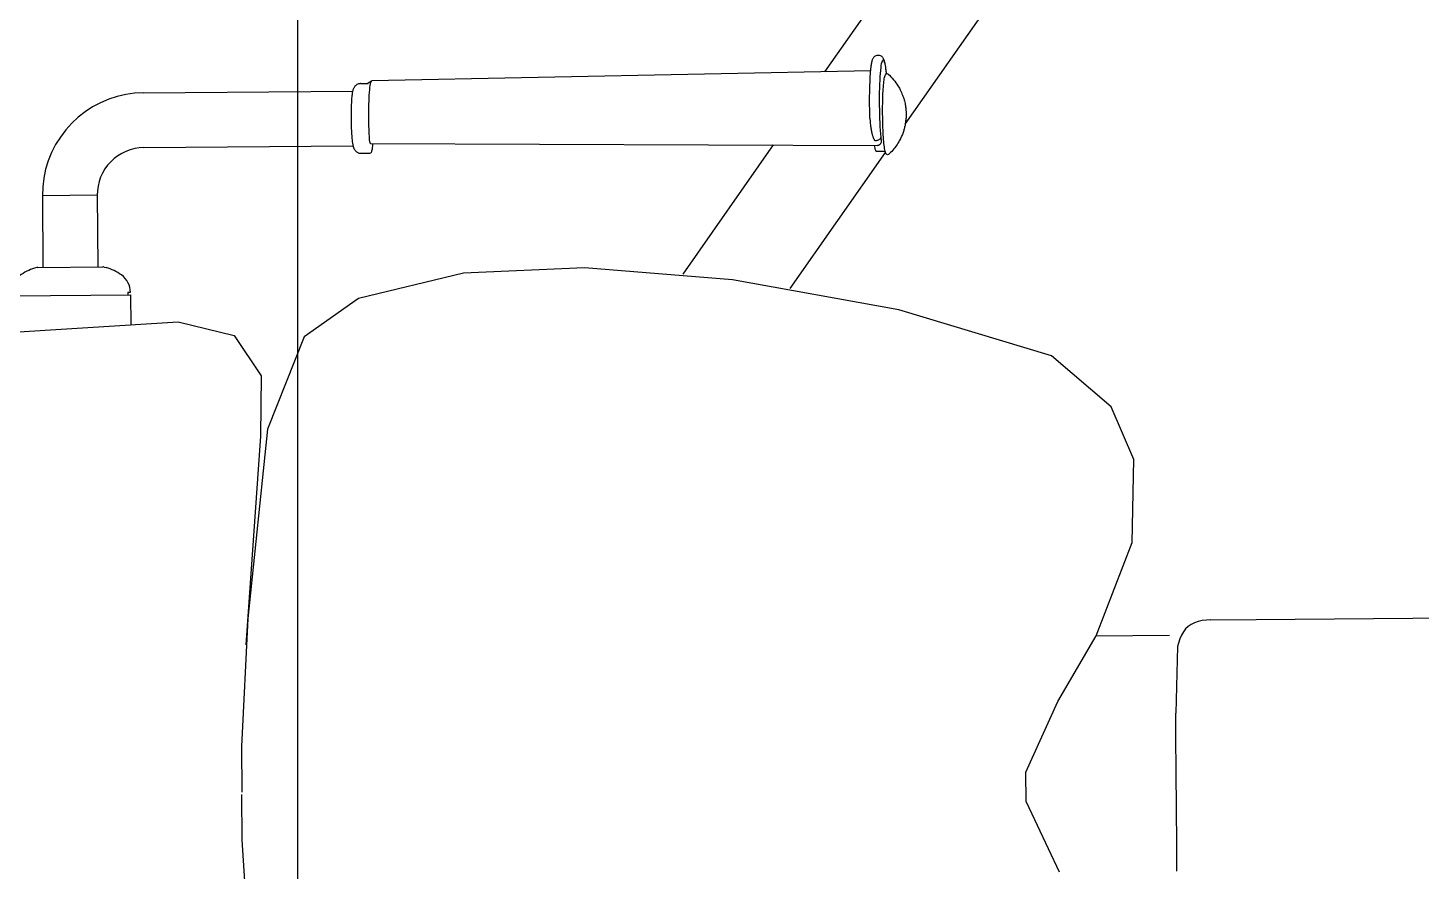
# Model space of a CAD drawing. Header units: millimetres. Extents: x 173236 to 801264, y -94969 to 615039.
# Drawn here: x 643542 to 644101, y 201943 to 202281 of the extents above; entities that cross this region are included whole.
import ezdxf

# ---------------------------------------------------------------- set-up
doc = ezdxf.new("R2010")
doc.units = ezdxf.units.MM
doc.header["$MEASUREMENT"] = 0
for name, color, linetype in [('VOX-A-ANNO-GRID-LINE', 254, 'Continuous'), ('VOX-A-ELEV-1-NEAR', 130, 'Continuous'), ('VOX-A-FURN-LAYOUT', 93, 'Continuous')]:
    doc.layers.add(name, color=color, linetype=linetype)

# ---------------------------------------------------------------- blocks, each defined once
blk = doc.blocks.new('dd')
at = {"layer": 'VOX-A-ANNO-GRID-LINE', "transparency": 33554610}
blk.add_line((711725.62, 167520.47), (711725.62, 143590.35), dxfattribs=at)
blk = doc.blocks.new('GYM-2')
at = {"layer": 'VOX-A-FURN-LAYOUT'}
for p, q in [((637335.37, 179345.14), (637335.37, 179505.14)), ((637335.37, 179326.76), (637335.37, 179345.14)), ((637335.37, 179326.76), (637335.42, 179325.24)), ((637335.42, 179325.24), (637335.61, 179323.46)), ((637335.61, 179323.46), (637335.96, 179321.85)), ((637335.96, 179321.85), (637336.46, 179320.4)), ((637336.46, 179320.4), (637337.12, 179319.08)), ((637337.12, 179319.08), (637337.94, 179317.88)), ((637337.94, 179317.88), (637338.92, 179316.82)), ((637338.92, 179316.82), (637340.06, 179315.89)), ((637340.06, 179315.89), (637341.36, 179315.09)), ((637341.36, 179315.09), (637342.85, 179314.42)), ((637341.37, 179280.84), (637341.37, 179310.27)), ((637342.85, 179314.42), (637344.56, 179313.86)), ((637344.56, 179313.86), (637345.99, 179313.53)), ((637345.99, 179313.53), (637372.68, 179312.55)), ((637378.98, 179312.55), (637372.68, 179312.55)), ((637385.66, 179312.55), (637378.98, 179312.55)), ((637392.64, 179312.56), (637385.66, 179312.55)), ((637399.84, 179312.56), (637392.64, 179312.56)), ((637407.16, 179312.56), (637399.84, 179312.56)), ((637414.45, 179312.56), (637407.16, 179312.56)), ((637421.71, 179312.55), (637414.45, 179312.56)), ((637428.89, 179312.55), (637421.71, 179312.55)), ((637436.09, 179312.55), (637428.89, 179312.55)), ((637270.79, 179296.63), (637249.5, 179287.65)), ((637304.1, 179295.65), (637270.79, 179296.63)), ((637341.37, 179280.84), (637304.1, 179295.65)), ((637249.5, 179287.65), (637228.84, 179263.85)), ((637367.68, 179265.27), (637341.37, 179280.84)), ((637395.84, 179252.26), (637367.68, 179265.27)), ((637407.79, 179252.26), (637435.95, 179265.27)), ((637228.84, 179263.85), (637209.87, 179202.76)), ((637407.79, 179252.26), (637395.84, 179252.26)), ((637135.48, 179205.96), (637079.64, 179245.78)), ((637114.16, 179173.87), (637050.05, 179219.6)), ((637119.36, 179202.74), (637119.96, 179203.12)), ((637119.96, 179203.12), (637120.5, 179203.44)), ((637120.5, 179203.44), (637121.02, 179203.74)), ((637121.02, 179203.74), (637121.59, 179204.03)), ((637121.59, 179204.03), (637122.15, 179204.3)), ((637122.15, 179204.3), (637122.67, 179204.54)), ((637122.67, 179204.54), (637123.18, 179204.75)), ((637123.18, 179204.75), (637123.71, 179204.96)), ((637123.71, 179204.96), (637124.22, 179205.14)), ((637124.22, 179205.14), (637124.67, 179205.29)), ((637124.67, 179205.29), (637125.11, 179205.43)), ((637125.11, 179205.43), (637125.6, 179205.57)), ((637125.6, 179205.57), (637126.1, 179205.7)), ((637126.1, 179205.7), (637126.64, 179205.83)), ((637126.64, 179205.83), (637127.15, 179205.93)), ((637127.15, 179205.93), (637127.52, 179206)), ((637127.52, 179206), (637127.89, 179206.07)), ((637127.89, 179206.07), (637128.37, 179206.14)), ((637128.37, 179206.14), (637128.85, 179206.2)), ((637128.49, 179206.07), (637128.63, 179206.11)), ((637128.63, 179206.11), (637128.78, 179206.15)), ((637128.78, 179206.15), (637128.93, 179206.18)), ((637128.85, 179206.2), (637129.25, 179206.24)), ((637128.93, 179206.18), (637129.07, 179206.21)), ((637129.07, 179206.21), (637129.22, 179206.23)), ((637129.22, 179206.23), (637129.36, 179206.25)), ((637129.25, 179206.24), (637129.58, 179206.27)), ((637129.36, 179206.25), (637129.5, 179206.27)), ((637129.58, 179206.27), (637129.65, 179206.28)), ((637129.65, 179206.28), (637129.79, 179206.29)), ((637129.79, 179206.29), (637129.93, 179206.29)), ((637129.93, 179206.29), (637130.27, 179206.31)), ((637130.27, 179206.31), (637130.63, 179206.32)), ((637130.63, 179206.32), (637131, 179206.33)), ((637131, 179206.33), (637131.37, 179206.34)), ((637131.37, 179206.34), (637131.75, 179206.33)), ((637131.75, 179206.33), (637132.12, 179206.32)), ((637132.12, 179206.32), (637132.48, 179206.31)), ((637132.48, 179206.31), (637132.82, 179206.29)), ((637132.82, 179206.29), (637133, 179206.28)), ((637133, 179206.28), (637133.17, 179206.27)), ((637133.17, 179206.27), (637133.35, 179206.25)), ((637133.17, 179206.27), (637133.33, 179206.26)), ((637133.33, 179206.26), (637133.55, 179206.24)), ((637133.35, 179206.25), (637133.53, 179206.23)), ((637133.53, 179206.23), (637133.71, 179206.2)), ((637133.55, 179206.24), (637133.75, 179206.22)), ((637133.71, 179206.2), (637133.9, 179206.16)), ((637133.75, 179206.22), (637133.97, 179206.19)), ((637133.9, 179206.16), (637134.08, 179206.12)), ((637133.97, 179206.19), (637134.26, 179206.15)), ((637134.08, 179206.12), (637134.26, 179206.07)), ((637134.26, 179206.15), (637134.56, 179206.11)), ((637134.56, 179206.11), (637134.83, 179206.07)), ((637134.83, 179206.07), (637135.1, 179206.03)), ((637135.1, 179206.03), (637135.4, 179205.97)), ((637135.4, 179205.97), (637135.71, 179205.91)), ((637135.71, 179205.91), (637135.98, 179205.86)), ((637135.98, 179205.86), (637136.26, 179205.79)), ((637136.26, 179205.79), (637136.61, 179205.71)), ((637136.61, 179205.71), (637136.98, 179205.61)), ((637136.98, 179205.61), (637137.32, 179205.52)), ((637137.32, 179205.52), (637137.66, 179205.42)), ((637137.66, 179205.42), (637137.99, 179205.32)), ((637137.99, 179205.32), (637138.34, 179205.2)), ((637138.34, 179205.2), (637138.74, 179205.07)), ((637138.74, 179205.07), (637139.14, 179204.92)), ((637139.14, 179204.92), (637139.54, 179204.76)), ((637139.54, 179204.76), (637139.94, 179204.6)), ((637139.94, 179204.6), (637140.38, 179204.4)), ((637140.38, 179204.4), (637140.82, 179204.19)), ((637140.82, 179204.19), (637141.27, 179203.97)), ((637141.27, 179203.97), (637141.71, 179203.75)), ((637141.71, 179203.75), (637142.11, 179203.52)), ((637142.11, 179203.52), (637142.53, 179203.28)), ((637142.53, 179203.28), (637143.01, 179202.98)), ((637108.98, 179197.37), (637109.24, 179197.49)), ((637109.24, 179197.49), (637109.51, 179197.59)), ((637109.51, 179197.59), (637109.8, 179197.68)), ((637109.68, 179197.45), (637109.94, 179197.61)), ((637109.8, 179197.68), (637110.12, 179197.76)), ((637109.94, 179197.61), (637110.38, 179197.76)), ((637110.12, 179197.76), (637110.48, 179197.85)), ((637110.38, 179197.76), (637110.98, 179197.9)), ((637110.48, 179197.85), (637110.88, 179197.93)), ((637110.88, 179197.93), (637111.34, 179198.01)), ((637110.98, 179197.9), (637111.75, 179198.04)), ((637111.34, 179198.01), (637111.87, 179198.09)), ((637111.75, 179198.04), (637112.67, 179198.17)), ((637111.87, 179198.09), (637112.48, 179198.17)), ((637112.48, 179198.17), (637113.17, 179198.26)), ((637112.67, 179198.17), (637113.74, 179198.3)), ((637113.17, 179198.26), (637113.95, 179198.34)), ((637113.74, 179198.3), (637114.95, 179198.41)), ((637113.95, 179198.34), (637114.83, 179198.42)), ((637114.83, 179198.42), (637115.19, 179198.45)), ((637114.95, 179198.41), (637115.19, 179198.43)), ((637115.07, 179198.79), (637115.2, 179199.17)), ((637115.19, 179198.42), (637115.07, 179198.79)), ((637115.52, 179198.14), (637115.19, 179198.42)), ((637115.26, 179199.24), (637115.24, 179199.21)), ((637115.26, 179199.24), (637115.75, 179199.76)), ((637115.84, 179198), (637115.52, 179198.14)), ((637115.75, 179199.76), (637116.37, 179200.37)), ((637116.19, 179197.89), (637115.84, 179198)), ((637116.62, 179197.79), (637116.19, 179197.89)), ((637116.37, 179200.37), (637116.98, 179200.92)), ((637117.11, 179197.69), (637116.62, 179197.79)), ((637116.98, 179200.92), (637117.57, 179201.43)), ((637117.67, 179197.6), (637117.11, 179197.69)), ((637117.57, 179201.43), (637118.16, 179201.89)), ((637118.29, 179197.52), (637117.67, 179197.6)), ((637118.16, 179201.89), (637118.74, 179202.32)), ((637118.96, 179197.44), (637118.29, 179197.52)), ((637118.74, 179202.32), (637119.36, 179202.74)), ((637143.01, 179202.98), (637143.51, 179202.66)), ((637143.51, 179202.66), (637143.97, 179202.34)), ((637144.47, 179197.52), (637143.8, 179197.44)), ((637143.97, 179202.34), (637144.43, 179202.01)), ((637144.43, 179202.01), (637144.88, 179201.67)), ((637145.09, 179197.6), (637144.47, 179197.52)), ((637144.88, 179201.67), (637145.33, 179201.31)), ((637145.64, 179197.69), (637145.09, 179197.6)), ((637145.33, 179201.31), (637145.8, 179200.9)), ((637146.14, 179197.79), (637145.64, 179197.69)), ((637145.8, 179200.9), (637146.29, 179200.46)), ((637146.56, 179197.89), (637146.14, 179197.79)), ((637146.37, 179197.79), (637146.25, 179194.3)), ((637146.29, 179200.46), (637146.79, 179199.97)), ((637146.37, 179197.8), (637146.38, 179197.85)), ((637146.37, 179197.8), (637146.37, 179197.79)), ((637146.91, 179198), (637146.56, 179197.89)), ((637201.02, 179159.21), (637146.72, 179197.94)), ((637146.79, 179199.97), (637147.3, 179199.45)), ((637147.23, 179198.14), (637146.91, 179198)), ((637147.54, 179198.41), (637147.23, 179198.14)), ((637147.3, 179199.45), (637147.54, 179199.18)), ((637147.54, 179199.18), (637147.55, 179199.16)), ((637147.67, 179198.79), (637147.54, 179198.41)), ((637147.55, 179199.16), (637147.67, 179198.79)), ((637209.87, 179202.76), (637197.36, 179136.15)), ((637107.59, 179195.31), (637107.63, 179195.72)), ((637107.63, 179194.9), (637107.59, 179195.31)), ((637107.63, 179195.72), (637107.76, 179196.13)), ((637107.74, 179194.53), (637107.63, 179194.9)), ((637107.89, 179194.21), (637107.74, 179194.53)), ((637107.76, 179196.13), (637107.96, 179196.5)), ((637108.08, 179193.93), (637107.89, 179194.21)), ((637107.96, 179196.5), (637108.21, 179196.81)), ((637108.29, 179193.71), (637108.08, 179193.93)), ((637108.21, 179196.81), (637108.46, 179197.05)), ((637108.5, 179193.53), (637108.29, 179193.71)), ((637108.46, 179197.05), (637108.72, 179197.23)), ((637108.7, 179193.4), (637108.5, 179193.53)), ((637108.89, 179193.28), (637108.7, 179193.4)), ((637108.72, 179197.23), (637108.98, 179197.37)), ((637109.11, 179193.18), (637108.89, 179193.28)), ((637109.33, 179193.09), (637109.11, 179193.18)), ((637109.56, 179193.01), (637109.33, 179193.09)), ((637109.8, 179192.93), (637109.56, 179193.01)), ((637109.59, 179197.3), (637109.68, 179197.45)), ((637109.68, 179197.14), (637109.59, 179197.3)), ((637109.94, 179196.99), (637109.68, 179197.14)), ((637110.07, 179192.86), (637109.8, 179192.93)), ((637110.38, 179196.84), (637109.94, 179196.99)), ((637110.37, 179192.79), (637110.07, 179192.86)), ((637110.69, 179192.72), (637110.37, 179192.79)), ((637110.98, 179196.69), (637110.38, 179196.84)), ((637111.05, 179192.65), (637110.69, 179192.72)), ((637111.75, 179196.55), (637110.98, 179196.69)), ((637111.47, 179192.58), (637111.05, 179192.65)), ((637111.93, 179192.51), (637111.47, 179192.58)), ((637112.67, 179196.42), (637111.75, 179196.55)), ((637112.45, 179192.44), (637111.93, 179192.51)), ((637113.04, 179192.37), (637112.45, 179192.44)), ((637113.74, 179196.3), (637112.67, 179196.42)), ((637113.7, 179192.3), (637113.04, 179192.37)), ((637114.44, 179192.22), (637113.7, 179192.3)), ((637114.95, 179196.18), (637113.74, 179196.3)), ((637113.94, 179192.27), (637116.36, 178992.06)), ((637115.29, 179192.15), (637114.44, 179192.22)), ((637116.27, 179196.08), (637114.95, 179196.18)), ((637116.23, 179192.08), (637115.29, 179192.15)), ((637117.28, 179192.02), (637116.23, 179192.08)), ((637117.71, 179195.99), (637116.27, 179196.08)), ((637118.44, 179191.95), (637117.28, 179192.02)), ((637119.25, 179195.91), (637117.71, 179195.99)), ((637119.7, 179191.89), (637118.44, 179191.95)), ((637119.69, 179197.36), (637118.96, 179197.44)), ((637120.86, 179195.84), (637119.25, 179195.91)), ((637120.46, 179197.29), (637119.69, 179197.36)), ((637121.08, 179191.84), (637119.7, 179191.89)), ((637121.28, 179197.23), (637120.46, 179197.29)), ((637122.55, 179195.79), (637120.86, 179195.84)), ((637122.15, 179197.17), (637121.28, 179197.23)), ((637123.06, 179197.12), (637122.15, 179197.17)), ((637124.28, 179195.76), (637122.55, 179195.79)), ((637124.01, 179197.07), (637123.06, 179197.12)), ((637125, 179197.03), (637124.01, 179197.07)), ((637126.04, 179195.73), (637124.28, 179195.76)), ((637126.02, 179197), (637125, 179197.03)), ((637127.06, 179196.97), (637126.02, 179197)), ((637127.82, 179195.73), (637126.04, 179195.73)), ((637128.12, 179196.94), (637127.06, 179196.97)), ((637129.6, 179195.74), (637127.82, 179195.73)), ((637129.2, 179196.93), (637128.12, 179196.94)), ((637130.29, 179196.92), (637129.2, 179196.93)), ((637131.36, 179195.76), (637129.6, 179195.74)), ((637131.37, 179196.91), (637130.29, 179196.92)), ((637133.08, 179195.8), (637131.36, 179195.76)), ((637132.46, 179196.92), (637131.37, 179196.91)), ((637133.55, 179196.93), (637132.46, 179196.92)), ((637134.75, 179195.86), (637133.08, 179195.8)), ((637134.63, 179196.94), (637133.55, 179196.93)), ((637133.96, 179191.85), (637134.53, 179191.88)), ((637134.53, 179191.88), (637135.07, 179191.93)), ((637135.69, 179196.97), (637134.63, 179196.94)), ((637136.34, 179195.93), (637134.75, 179195.86)), ((637135.07, 179191.93), (637135.58, 179191.97)), ((637135.58, 179191.97), (637136.06, 179192.02)), ((637136.73, 179197), (637135.69, 179196.97)), ((637136.06, 179192.02), (637136.52, 179192.08)), ((637137.85, 179196.01), (637136.34, 179195.93)), ((637136.52, 179192.08), (637136.95, 179192.14)), ((637137.75, 179197.03), (637136.73, 179197)), ((637136.95, 179192.14), (637137.36, 179192.2)), ((637137.36, 179192.2), (637137.74, 179192.27)), ((637137.74, 179192.27), (637138.11, 179192.33)), ((637138.74, 179197.07), (637137.75, 179197.03)), ((637139.26, 179196.1), (637137.85, 179196.01)), ((637138.11, 179192.33), (637138.45, 179192.4)), ((637138.45, 179192.4), (637138.78, 179192.47)), ((637139.69, 179197.12), (637138.74, 179197.07)), ((637138.78, 179192.47), (637139.09, 179192.55)), ((637139.09, 179192.55), (637139.38, 179192.62)), ((637140.56, 179196.21), (637139.26, 179196.1)), ((637139.38, 179192.62), (637139.66, 179192.7)), ((637139.66, 179192.7), (637139.92, 179192.77)), ((637140.6, 179197.17), (637139.69, 179197.12)), ((637139.92, 179192.77), (637140.18, 179192.85)), ((637140.18, 179192.85), (637140.41, 179192.93)), ((637140.41, 179192.93), (637140.64, 179193.02)), ((637140.84, 179196.23), (637140.56, 179196.21)), ((637140.75, 179196.17), (637140.56, 179196.21)), ((637141.47, 179197.23), (637140.6, 179197.17)), ((637140.64, 179193.02), (637140.85, 179193.1)), ((637140.93, 179196.09), (637140.75, 179196.17)), ((637141.09, 179196.25), (637140.84, 179196.23)), ((637140.85, 179193.1), (637141.05, 179193.2)), ((637141.11, 179195.97), (637140.93, 179196.09)), ((637141.05, 179193.2), (637141.24, 179193.29)), ((637141.31, 179196.27), (637141.09, 179196.25)), ((637141.27, 179195.82), (637141.11, 179195.97)), ((637141.24, 179193.29), (637141.41, 179193.39)), ((637141.42, 179195.64), (637141.27, 179195.82)), ((637141.49, 179196.3), (637141.31, 179196.27)), ((637141.39, 178991.31), (637143.85, 179194.72)), ((637141.41, 179193.39), (637141.57, 179193.5)), ((637141.55, 179195.42), (637141.42, 179195.64)), ((637142.29, 179197.29), (637141.47, 179197.23)), ((637141.64, 179196.32), (637141.49, 179196.3)), ((637141.66, 179195.19), (637141.55, 179195.42)), ((637141.57, 179193.5), (637141.72, 179193.61)), ((637141.76, 179196.35), (637141.64, 179196.32)), ((637141.75, 179194.93), (637141.66, 179195.19)), ((637141.72, 179193.61), (637141.84, 179193.74)), ((637141.82, 179194.65), (637141.75, 179194.93)), ((637141.99, 179196.37), (637141.79, 179196.36)), ((637141.87, 179194.37), (637141.82, 179194.65)), ((637141.84, 179193.74), (637141.85, 179193.74)), ((637141.85, 179193.75), (637141.86, 179193.76)), ((637141.85, 179193.74), (637141.85, 179193.75)), ((637141.86, 179193.76), (637141.87, 179193.77)), ((637141.86, 179193.76), (637141.86, 179193.76)), ((637141.87, 179193.78), (637141.87, 179194.35)), ((637141.87, 179193.77), (637141.87, 179193.78)), ((637142.19, 179196.36), (637141.99, 179196.37)), ((637142.38, 179196.34), (637142.19, 179196.36)), ((637143.07, 179197.36), (637142.29, 179197.29)), ((637142.55, 179196.31), (637142.38, 179196.34)), ((637142.77, 179196.24), (637142.55, 179196.31)), ((637142.97, 179196.14), (637142.77, 179196.24)), ((637143.15, 179196.03), (637142.97, 179196.14)), ((637143.8, 179197.44), (637143.07, 179197.36)), ((637143.3, 179195.91), (637143.15, 179196.03)), ((637143.44, 179195.76), (637143.3, 179195.91)), ((637143.56, 179195.61), (637143.44, 179195.76)), ((637143.67, 179195.44), (637143.56, 179195.61)), ((637143.75, 179195.26), (637143.67, 179195.44)), ((637143.81, 179195.07), (637143.75, 179195.26)), ((637143.85, 179194.86), (637143.81, 179195.07)), ((637143.89, 179193.61), (637143.84, 179193.6)), ((637143.85, 179194.86), (637143.85, 179194.72)), ((637144.43, 179193.69), (637143.89, 179193.61)), ((637144.91, 179193.77), (637144.43, 179193.69)), ((637145.31, 179193.86), (637144.91, 179193.77)), ((637145.65, 179193.94), (637145.31, 179193.86)), ((637145.91, 179194.03), (637145.65, 179193.94)), ((637146.1, 179194.12), (637145.91, 179194.03)), ((637146.21, 179194.22), (637146.1, 179194.12)), ((637146.25, 179194.3), (637146.21, 179194.22)), ((637122.56, 179191.8), (637121.08, 179191.84)), ((637124.15, 179191.76), (637122.56, 179191.8)), ((637125.83, 179191.74), (637124.15, 179191.76)), ((637127.58, 179191.74), (637125.83, 179191.74)), ((637129.38, 179191.74), (637127.58, 179191.74)), ((637131.2, 179191.77), (637129.38, 179191.74)), ((637132.92, 179191.81), (637131.2, 179191.77)), ((637132.92, 179191.81), (637133.36, 179191.82)), ((637133.36, 179191.82), (637133.96, 179191.85)), ((637194.86, 179116.31), (637143.35, 179153.05)), ((637197.36, 179136.15), (637192.01, 179076.84)), ((637192.01, 179076.84), (637193.83, 179028.3)), ((637193.83, 179028.3), (637203.58, 178986.03)), ((637116.36, 178992.05), (637116.36, 178992.06)), ((637116.43, 178991.93), (637116.36, 178992.05)), ((637116.36, 178991.99), (637116.36, 178992.05)), ((637117.16, 178990.66), (637116.36, 178991.99)), ((637116.65, 178991.8), (637116.43, 178991.93)), ((637117.02, 178991.68), (637116.65, 178991.8)), ((637117.54, 178991.55), (637117.02, 178991.68)), ((637117.37, 178990.57), (637117.16, 178990.66)), ((637118.19, 178991.44), (637117.54, 178991.55)), ((637118.98, 178991.32), (637118.19, 178991.44)), ((637119.9, 178991.22), (637118.98, 178991.32)), ((637120.93, 178991.12), (637119.9, 178991.22)), ((637122.06, 178991.04), (637120.93, 178991.12)), ((637123.24, 178990.96), (637122.06, 178991.04)), ((637124.45, 178990.9), (637123.24, 178990.96)), ((637125.67, 178990.85), (637124.45, 178990.9)), ((637126.87, 178990.81), (637125.67, 178990.85)), ((637128.04, 178990.79), (637126.87, 178990.81)), ((637129.16, 178990.77), (637128.04, 178990.79)), ((637130.23, 178990.76), (637129.16, 178990.77)), ((637131.24, 178990.75), (637130.23, 178990.76)), ((637132.19, 178990.76), (637131.24, 178990.75)), ((637133.08, 178990.76), (637132.19, 178990.76)), ((637133.92, 178990.77), (637133.08, 178990.76)), ((637134.7, 178990.79), (637133.92, 178990.77)), ((637135.43, 178990.8), (637134.7, 178990.79)), ((637136.1, 178990.82), (637135.43, 178990.8)), ((637136.74, 178990.84), (637136.1, 178990.82)), ((637137.33, 178990.86), (637136.74, 178990.84)), ((637137.88, 178990.88), (637137.33, 178990.86)), ((637138.41, 178990.91), (637137.88, 178990.88)), ((637138.9, 178990.93), (637138.41, 178990.91)), ((637139.23, 178990.95), (637138.9, 178990.93)), ((637139.55, 178990.97), (637139.23, 178990.95)), ((637139.88, 178990.99), (637139.55, 178990.97)), ((637140.19, 178991.02), (637139.88, 178990.99)), ((637140.47, 178991.05), (637140.19, 178991.02)), ((637140.72, 178991.09), (637140.47, 178991.05)), ((637140.94, 178991.12), (637140.72, 178991.09)), ((637141.11, 178991.16), (637140.94, 178991.12)), ((637141.24, 178991.2), (637141.11, 178991.16)), ((637141.33, 178991.24), (637141.24, 178991.2)), ((637141.38, 178991.27), (637141.33, 178991.24)), ((637141.39, 178991.31), (637141.38, 178991.27)), ((637141.39, 178991.31), (637141.39, 178991.31)), ((637141.95, 178992.32), (637141.41, 178992.37)), ((637142.53, 178992.25), (637141.95, 178992.32)), ((637143.07, 178992.18), (637142.53, 178992.25)), ((637143.55, 178992.1), (637143.07, 178992.18)), ((637143.98, 178992.02), (637143.55, 178992.1)), ((637144.36, 178991.93), (637143.98, 178992.02)), ((637144.66, 178991.83), (637144.36, 178991.93)), ((637144.95, 178991.71), (637144.66, 178991.83)), ((637145.25, 178991.45), (637144.95, 178991.71)), ((637145.37, 178991.09), (637145.25, 178991.45)), ((637145.37, 178987.6), (637145.37, 178991.08)), ((637117.37, 178987.6), (637117.37, 178990.57)), ((637117.37, 178987.6), (637117.38, 178987.4)), ((637117.38, 178987.4), (637117.42, 178987.09)), ((637117.42, 178987.09), (637117.49, 178986.76)), ((637117.49, 178986.76), (637117.61, 178986.42)), ((637117.61, 178986.42), (637117.77, 178986.08)), ((637117.77, 178986.08), (637117.97, 178985.77)), ((637117.97, 178985.77), (637118.2, 178985.5)), ((637118.2, 178985.5), (637118.42, 178985.28)), ((637118.42, 178985.28), (637118.64, 178985.09)), ((637118.64, 178985.09), (637118.89, 178984.92)), ((637144, 178985.02), (637144.18, 178985.15)), ((637144.18, 178985.15), (637144.33, 178985.28)), ((637144.33, 178985.28), (637144.47, 178985.41)), ((637144.47, 178985.41), (637144.61, 178985.56)), ((637144.61, 178985.56), (637144.75, 178985.74)), ((637144.75, 178985.74), (637144.9, 178985.95)), ((637144.9, 178985.95), (637145.03, 178986.19)), ((637145.03, 178986.19), (637145.15, 178986.43)), ((637145.15, 178986.43), (637145.24, 178986.69)), ((637145.24, 178986.69), (637145.3, 178986.94)), ((637145.3, 178986.94), (637145.35, 178987.2)), ((637145.35, 178987.2), (637145.37, 178987.49)), ((637145.37, 178987.49), (637145.37, 178987.6)), ((637203.58, 178986.03), (637218.82, 178964.17)), ((637118.89, 178984.92), (637119.14, 178984.78)), ((637119.14, 178984.78), (637119.38, 178984.67)), ((637119.38, 178984.67), (637119.61, 178984.57)), ((637119.61, 178984.57), (637119.82, 178984.5)), ((637119.82, 178984.5), (637120.04, 178984.43)), ((637120.04, 178984.43), (637120.28, 178984.37)), ((637120.28, 178984.37), (637120.53, 178984.31)), ((637120.37, 178900.43), (637120.37, 178984.35)), ((637120.53, 178984.31), (637120.8, 178984.25)), ((637120.8, 178984.25), (637121.1, 178984.2)), ((637121.1, 178984.2), (637121.44, 178984.15)), ((637121.44, 178984.15), (637121.81, 178984.09)), ((637121.81, 178984.09), (637122.23, 178984.04)), ((637122.23, 178984.04), (637122.7, 178983.99)), ((637122.7, 178983.99), (637123.21, 178983.94)), ((637123.21, 178983.94), (637123.77, 178983.9)), ((637123.77, 178983.9), (637124.38, 178983.85)), ((637124.38, 178983.85), (637125.05, 178983.81)), ((637125.05, 178983.81), (637125.76, 178983.77)), ((637125.76, 178983.77), (637126.52, 178983.74)), ((637126.52, 178983.74), (637127.3, 178983.71)), ((637127.3, 178983.71), (637128.11, 178983.68)), ((637128.11, 178983.68), (637128.94, 178983.66)), ((637128.94, 178983.66), (637129.76, 178983.65)), ((637129.76, 178983.65), (637130.58, 178983.64)), ((637130.58, 178983.64), (637131.37, 178983.64)), ((637131.37, 178983.64), (637132.17, 178983.64)), ((637132.17, 178983.64), (637132.98, 178983.65)), ((637132.98, 178983.65), (637133.81, 178983.66)), ((637133.81, 178983.66), (637134.63, 178983.68)), ((637134.63, 178983.68), (637135.44, 178983.71)), ((637135.44, 178983.71), (637136.22, 178983.73)), ((637136.22, 178983.73), (637136.96, 178983.77)), ((637136.96, 178983.77), (637137.65, 178983.81)), ((637137.65, 178983.81), (637138.29, 178983.85)), ((637138.29, 178983.85), (637138.87, 178983.89)), ((637138.87, 178983.89), (637139.39, 178983.93)), ((637139.39, 178983.93), (637139.87, 178983.97)), ((637139.87, 178983.97), (637140.3, 178984.02)), ((637140.3, 178984.02), (637140.69, 178984.06)), ((637140.69, 178984.06), (637141.05, 178984.11)), ((637141.05, 178984.11), (637141.36, 178984.15)), ((637141.36, 178984.15), (637141.64, 178984.2)), ((637141.64, 178984.2), (637141.9, 178984.24)), ((637141.9, 178984.24), (637142.13, 178984.29)), ((637142.13, 178984.29), (637142.35, 178984.34)), ((637142.35, 178984.34), (637142.55, 178984.39)), ((637142.37, 178900.43), (637142.37, 178984.34)), ((637142.55, 178984.39), (637142.74, 178984.44)), ((637142.74, 178984.44), (637142.92, 178984.49)), ((637142.92, 178984.49), (637143.1, 178984.56)), ((637143.1, 178984.56), (637143.29, 178984.63)), ((637143.29, 178984.63), (637143.47, 178984.71)), ((637143.47, 178984.71), (637143.64, 178984.8)), ((637143.64, 178984.8), (637143.81, 178984.89)), ((637143.81, 178984.89), (637144, 178985.02)), ((637218.82, 178964.17), (637255.73, 178949.09)), ((637218.02, 178936.06), (637234.35, 178946.73)), ((637234.35, 178946.73), (637258.61, 178946.23)), ((637255.73, 178949.09), (637331.63, 178940.54)), ((637258.61, 178946.23), (637342.28, 178939.73)), ((637331.63, 178940.54), (637383.1, 178937.65)), ((637472, 178940.54), (637420.53, 178937.65)), ((637212.43, 178913.67), (637218.02, 178936.06)), ((637383.1, 178937.65), (637401.37, 178937.6)), ((637420.53, 178937.65), (637402.25, 178937.6)), ((637216.88, 178832.8), (637212.43, 178913.67)), ((637120.37, 178900.43), (637120.53, 178896.87)), ((637120.53, 178896.87), (637121, 178893.34)), ((637142.37, 178900.43), (637142.47, 178898.58)), ((637142.47, 178898.58), (637142.74, 178896.74)), ((637142.74, 178896.74), (637143.2, 178894.94)), ((637121, 178893.34), (637121.77, 178889.85)), ((637143.2, 178894.94), (637143.83, 178893.19)), ((637143.83, 178893.19), (637144.63, 178891.51)), ((637144.63, 178891.51), (637145.59, 178889.92)), ((637200.37, 178893.55), (637200.37, 178894.55)), ((637200.37, 178893.55), (637201.37, 178893.55)), ((637213.47, 178894.7), (637201.37, 178894.7)), ((637201.37, 178846.4), (637201.37, 178894.7)), ((637121.77, 178889.85), (637122.84, 178886.45)), ((637122.84, 178886.45), (637124.21, 178883.16)), ((637145.59, 178889.92), (637146.7, 178888.44)), ((637146.7, 178888.44), (637147.95, 178887.06)), ((637147.95, 178887.06), (637149.34, 178885.82)), ((637149.34, 178885.82), (637150.83, 178884.72)), ((637150.83, 178884.72), (637152.43, 178883.77)), ((637190.19, 178884.07), (637190.42, 178884.88)), ((637124.21, 178883.16), (637125.86, 178880)), ((637125.86, 178880), (637127.78, 178876.99)), ((637152.43, 178883.77), (637154.12, 178882.98)), ((637154.12, 178882.98), (637155.87, 178882.36)), ((637155.87, 178882.36), (637157.67, 178881.91)), ((637157.67, 178881.91), (637159.52, 178881.64)), ((637159.52, 178881.64), (637161.37, 178881.55)), ((637161.37, 178881.55), (637190.12, 178881.55)), ((637161.37, 178881.55), (637161.37, 178859.55)), ((637190.12, 178857.55), (637190.12, 178883.55)), ((637127.78, 178876.99), (637129.96, 178874.16)), ((637129.96, 178874.16), (637132.38, 178871.53)), ((637132.38, 178871.53), (637135.01, 178869.12)), ((637135.01, 178869.12), (637137.85, 178866.94)), ((637137.85, 178866.94), (637140.87, 178865.03)), ((637140.87, 178865.03), (637144.04, 178863.38)), ((637144.04, 178863.38), (637147.35, 178862.01)), ((637147.35, 178862.01), (637150.76, 178860.94)), ((637150.76, 178860.94), (637154.25, 178860.17)), ((637154.25, 178860.17), (637157.8, 178859.7)), ((637157.8, 178859.7), (637161.37, 178859.55)), ((637161.37, 178859.55), (637190.12, 178859.55)), ((637190.19, 178857.02), (637190.42, 178856.21))]:
    blk.add_line(p, q, dxfattribs=at)
for centre, radius, start, end in [((637209.62, 178879.28), 20, 144.208, 163.746), ((637200.37, 178885.95), 8.6, 90, 144.208), ((637192.12, 178883.55), 2, 164.6789, 180), ((637192.12, 178857.55), 2, 180, 195.3211), ((637209.62, 178861.81), 20, 196.254, 215.792)]:
    blk.add_arc(centre, radius, start, end, dxfattribs=at)
blk = doc.blocks.new('GF FURNITURE')
at = {"rotation": 270.4614765080488}
blk.add_blockref('GYM-2', (460538.91, 837914.24), dxfattribs=at)

msp = doc.modelspace()

# ---------------------------------------------------------------- block references
at = {"layer": 'VOX-A-ANNO-GRID-LINE'}
msp.add_blockref('dd', (-68075.86, 45936.74), dxfattribs=at)
at = {"layer": 'VOX-A-ELEV-1-NEAR'}
msp.add_blockref('GF FURNITURE', (-977.09, 0), dxfattribs=at)

doc.saveas('drawing.dxf')
